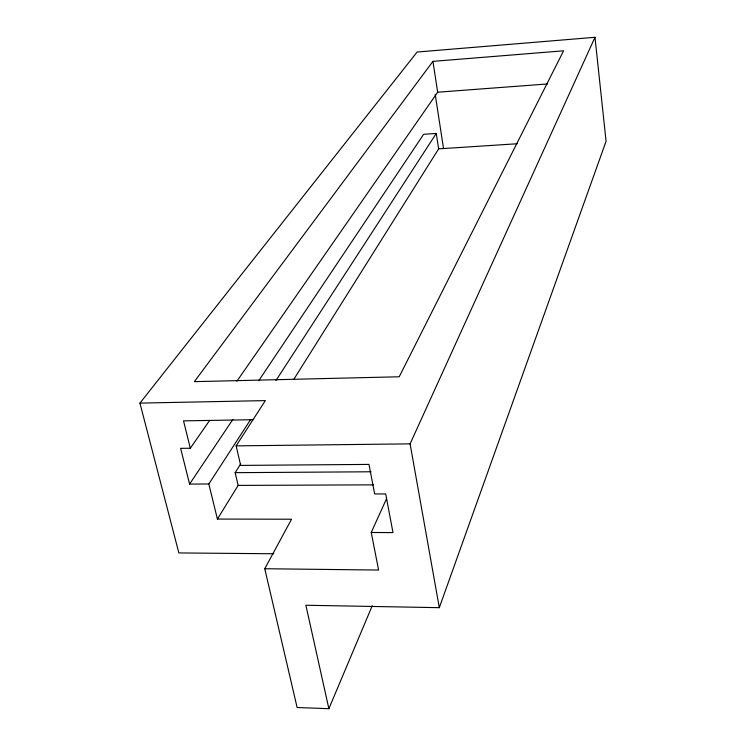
<?xml version="1.0" encoding="UTF-8"?>
<svg xmlns="http://www.w3.org/2000/svg" width="746" height="746" viewBox="0 0 746 746"><rect width="100%" height="100%" fill="white"/><g stroke="black" fill="none" stroke-linecap="round" stroke-linejoin="round"><path stroke-width="1.12" d="M250.628 419.55L208.824 483.995L217.403 519.057L291.546 519.225L264.765 568.732L297.122 707.516L328.874 708.7L305.879 605.248L439.31 607.673L606.069 141.283L594.982 37.3L417.117 52.024L139.931 403.11L178.863 552.935L273.763 553.765M328.874 708.7L372.263 605.696M264.765 568.732L378.604 570.047L371.238 532.485L386.624 498.552M439.31 607.673L410.095 443.861L594.982 37.3M217.403 519.057L238.151 485.404L235.158 472.666L240.725 463.807M293.915 379.164L438.639 148.855L436.251 133.45L423.625 134.299L258.769 380.693M371.238 532.485L392.993 532.588L385.691 493.936L374.669 493.964L368.981 464.404L240.669 465.411L236.118 445.866L265.352 400.611L139.931 403.11M275.973 380.488L436.251 133.45M208.824 483.995L189.587 484.079L232.911 419.345M189.587 484.079L180.625 448.346L190.323 448.243L209.598 420.483M236.864 381.253L437.66 92.215L432.941 61.368L563.584 50.803L399.213 376.777L194.352 381.654L432.941 61.368M437.66 92.215L547.583 83.953M438.639 148.855L517.239 143.754M253.248 419.709L183.535 420.856L190.323 448.243M236.118 445.866L410.095 443.861M235.158 472.666L371.088 471.78M238.151 485.404L373.326 484.853M435.216 94.406L443.525 148.519"/></g></svg>
